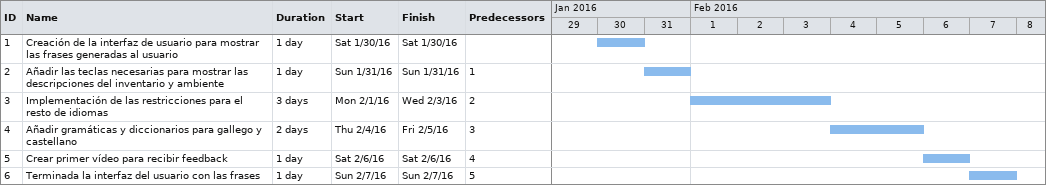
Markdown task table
| ID | Task | Duration | Start | Finish | Predecessors |
|---|---|---|---|---|---|
| 1 | Creación de la interfaz de usuario para mostrar las frases generadas al usuario | 1d | 2016-01-30 | 2016-01-30 |  |
| 2 | Añadir las teclas necesarias para mostrar las descripciones del inventario y ambiente | 1d | 2016-01-31 | 2016-01-31 | 1 |
| 3 | Implementación de las restricciones para el resto de idiomas | 3d | 2016-02-01 | 2016-02-03 | 2 |
| 4 | Añadir gramáticas y diccionarios para gallego y castellano | 2d | 2016-02-04 | 2016-02-05 | 3 |
| 5 | Crear primer vídeo para recibir feedback | 1d | 2016-02-06 | 2016-02-06 | 4 |
| 6 | Terminada la interfaz del usuario con las frases | 1d | 2016-02-07 | 2016-02-07 | 5 |
